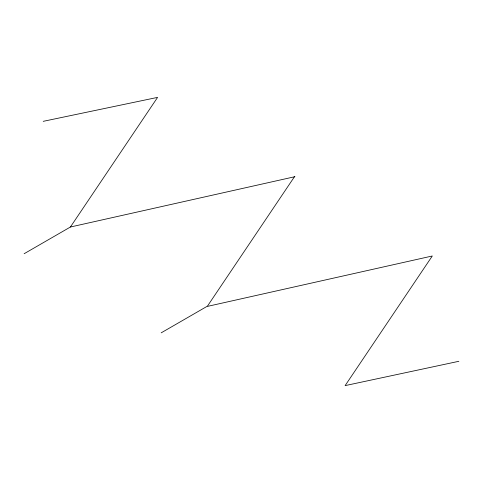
<?xml version="1.0" encoding="UTF-8"?>
<svg xmlns="http://www.w3.org/2000/svg" width="483" height="483" viewBox="0 0 483 483"><rect width="100%" height="100%" fill="white"/><g stroke="black" fill="none" stroke-linecap="round" stroke-linejoin="round"><path stroke-width="0.72" d="M24.15 253.72L70.403 227.016L157.591 97.379L43.216 121.336M294.624 176.5L207.442 306.137L161.189 332.841M70.403 227.016L294.944 176.681M207.756 306.319L432.297 255.984L345.116 385.621L458.85 361.296"/></g></svg>
